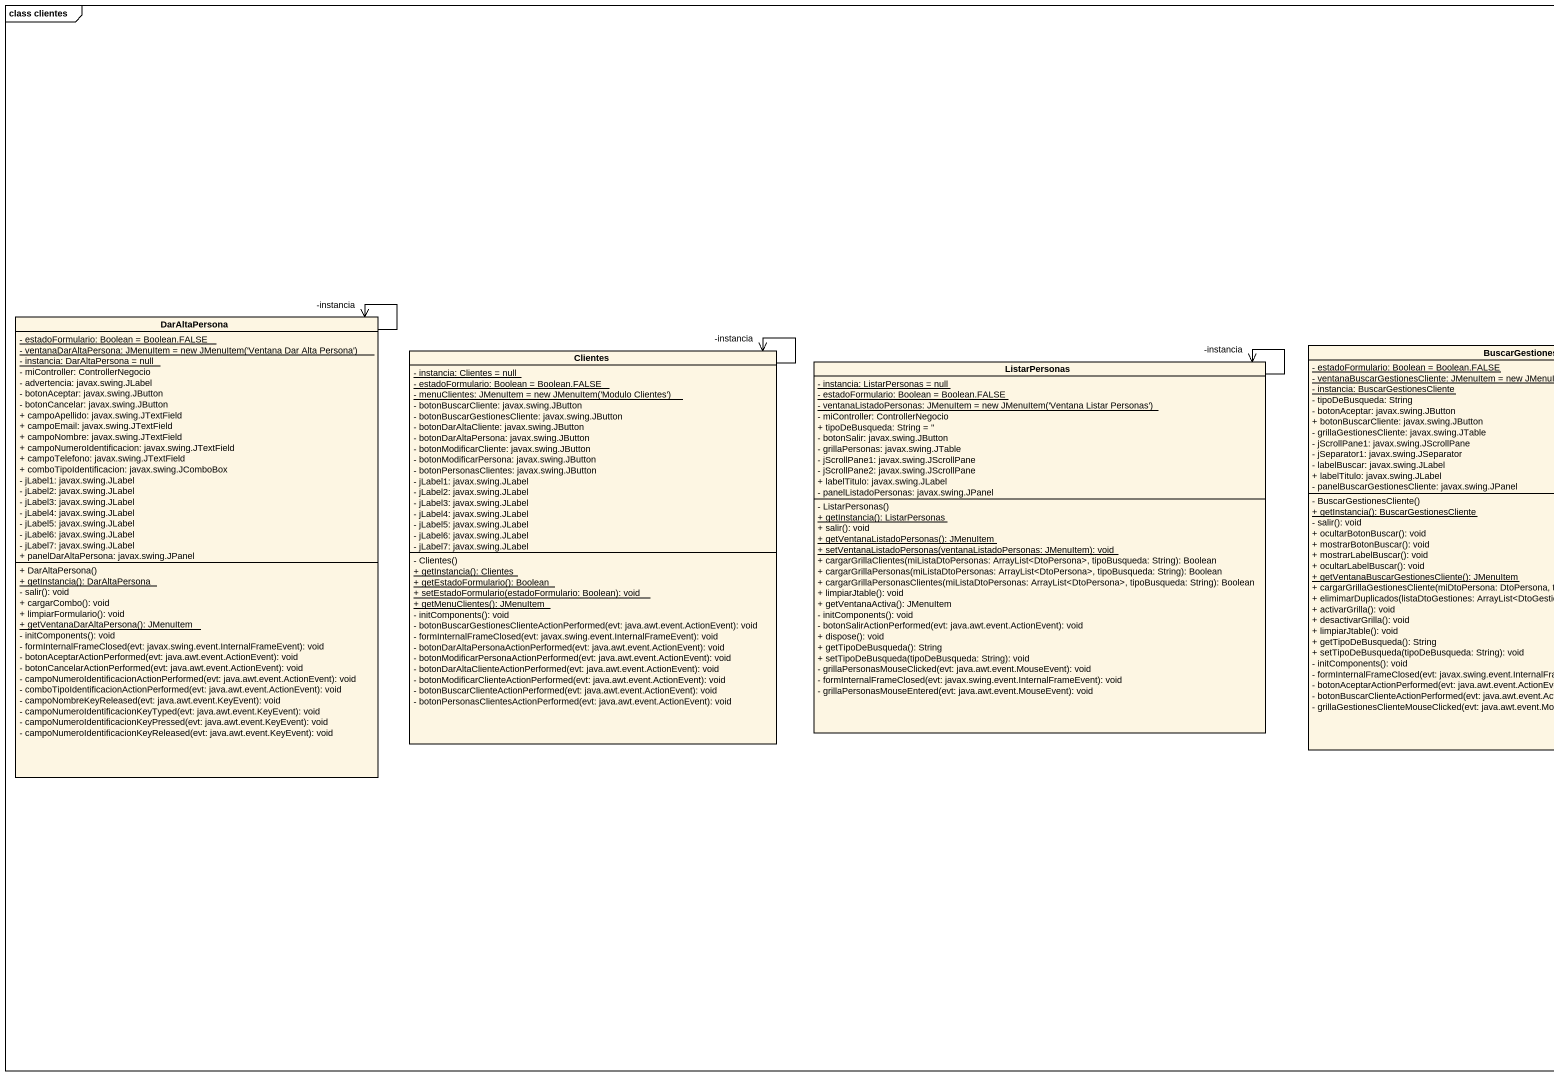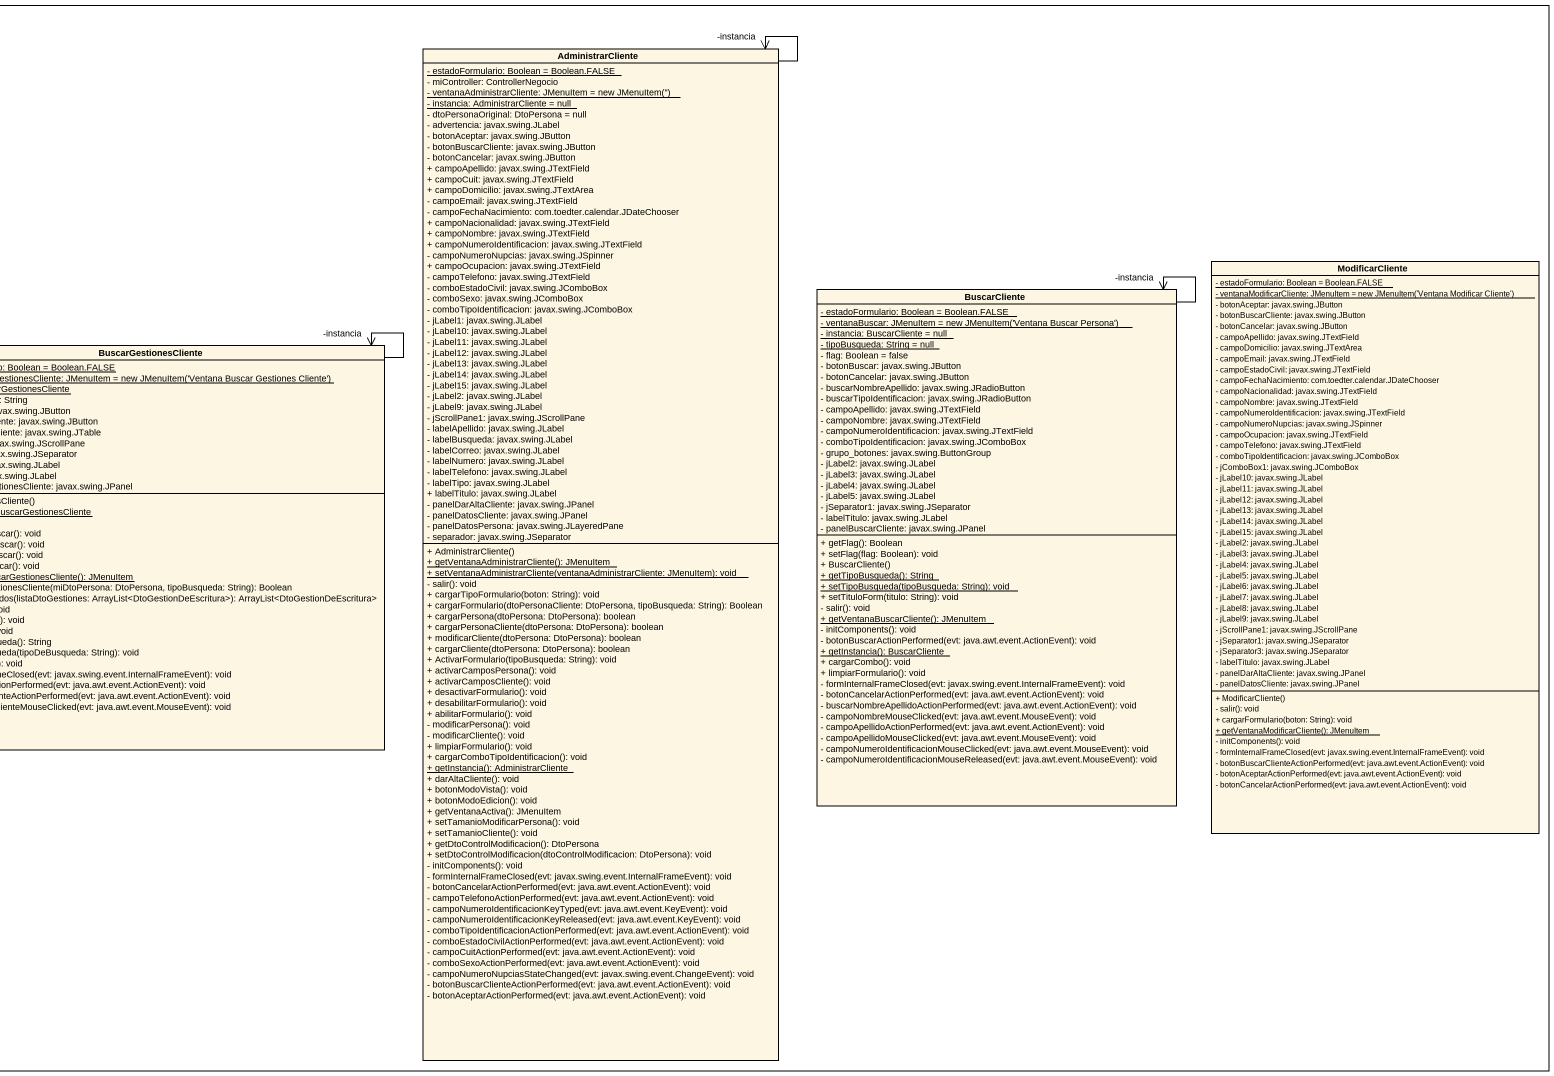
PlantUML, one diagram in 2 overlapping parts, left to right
@startuml
mainframe class clientes
hide circle
hide empty members
skinparam classAttributeIconSize 0
class AdministrarCliente {
  {static} - estadoFormulario: Boolean = Boolean.FALSE
  - miController: ControllerNegocio
  {static} {field} - ventanaAdministrarCliente: JMenuItem = new JMenuItem('')
  {static} - instancia: AdministrarCliente = null
  - dtoPersonaOriginal: DtoPersona = null
  - advertencia: javax.swing.JLabel
  - botonAceptar: javax.swing.JButton
  - botonBuscarCliente: javax.swing.JButton
  - botonCancelar: javax.swing.JButton
  + campoApellido: javax.swing.JTextField
  + campoCuit: javax.swing.JTextField
  + campoDomicilio: javax.swing.JTextArea
  - campoEmail: javax.swing.JTextField
  - campoFechaNacimiento: com.toedter.calendar.JDateChooser
  + campoNacionalidad: javax.swing.JTextField
  + campoNombre: javax.swing.JTextField
  + campoNumeroIdentificacion: javax.swing.JTextField
  - campoNumeroNupcias: javax.swing.JSpinner
  + campoOcupacion: javax.swing.JTextField
  - campoTelefono: javax.swing.JTextField
  - comboEstadoCivil: javax.swing.JComboBox
  - comboSexo: javax.swing.JComboBox
  - comboTipoIdentificacion: javax.swing.JComboBox
  - jLabel1: javax.swing.JLabel
  - jLabel10: javax.swing.JLabel
  - jLabel11: javax.swing.JLabel
  - jLabel12: javax.swing.JLabel
  - jLabel13: javax.swing.JLabel
  - jLabel14: javax.swing.JLabel
  - jLabel15: javax.swing.JLabel
  - jLabel2: javax.swing.JLabel
  - jLabel9: javax.swing.JLabel
  - jScrollPane1: javax.swing.JScrollPane
  - labelApellido: javax.swing.JLabel
  - labelBusqueda: javax.swing.JLabel
  - labelCorreo: javax.swing.JLabel
  - labelNumero: javax.swing.JLabel
  - labelTelefono: javax.swing.JLabel
  - labelTipo: javax.swing.JLabel
  + labelTitulo: javax.swing.JLabel
  - panelDarAltaCliente: javax.swing.JPanel
  - panelDatosCliente: javax.swing.JPanel
  - panelDatosPersona: javax.swing.JLayeredPane
  - separador: javax.swing.JSeparator
  + AdministrarCliente()
  {static} + getVentanaAdministrarCliente(): JMenuItem
  {static} + setVentanaAdministrarCliente(ventanaAdministrarCliente: JMenuItem): void
  - salir(): void
  + cargarTipoFormulario(boton: String): void
  + cargarFormulario(dtoPersonaCliente: DtoPersona, tipoBusqueda: String): Boolean
  + cargarPersona(dtoPersona: DtoPersona): boolean
  + cargarPersonaCliente(dtoPersona: DtoPersona): boolean
  + modificarCliente(dtoPersona: DtoPersona): boolean
  + cargarCliente(dtoPersona: DtoPersona): boolean
  + ActivarFormulario(tipoBusqueda: String): void
  + activarCamposPersona(): void
  + activarCamposCliente(): void
  + desactivarFormulario(): void
  + desabilitarFormulario(): void
  + abilitarFormulario(): void
  - modificarPersona(): void
  - modificarCliente(): void
  + limpiarFormulario(): void
  + cargarComboTipoIdentificacion(): void
  {static} + getInstancia(): AdministrarCliente
  + darAltaCliente(): void
  + botonModoVista(): void
  + botonModoEdicion(): void
  + getVentanaActiva(): JMenuItem
  + setTamanioModificarPersona(): void
  + setTamanioCliente(): void
  + getDtoControlModificacion(): DtoPersona
  + setDtoControlModificacion(dtoControlModificacion: DtoPersona): void
  - initComponents(): void
  - formInternalFrameClosed(evt: javax.swing.event.InternalFrameEvent): void
  - botonCancelarActionPerformed(evt: java.awt.event.ActionEvent): void
  - campoTelefonoActionPerformed(evt: java.awt.event.ActionEvent): void
  - campoNumeroIdentificacionKeyTyped(evt: java.awt.event.KeyEvent): void
  - campoNumeroIdentificacionKeyReleased(evt: java.awt.event.KeyEvent): void
  - comboTipoIdentificacionActionPerformed(evt: java.awt.event.ActionEvent): void
  - comboEstadoCivilActionPerformed(evt: java.awt.event.ActionEvent): void
  - campoCuitActionPerformed(evt: java.awt.event.ActionEvent): void
  - comboSexoActionPerformed(evt: java.awt.event.ActionEvent): void
  - campoNumeroNupciasStateChanged(evt: javax.swing.event.ChangeEvent): void
  - botonBuscarClienteActionPerformed(evt: java.awt.event.ActionEvent): void
  - botonAceptarActionPerformed(evt: java.awt.event.ActionEvent): void
}
class ModificarCliente {
  {static} - estadoFormulario: Boolean = Boolean.FALSE
  {static} {field} - ventanaModificarCliente: JMenuItem = new JMenuItem('Ventana Modificar Cliente')
  - botonAceptar: javax.swing.JButton
  - botonBuscarCliente: javax.swing.JButton
  - botonCancelar: javax.swing.JButton
  - campoApellido: javax.swing.JTextField
  - campoDomicilio: javax.swing.JTextArea
  - campoEmail: javax.swing.JTextField
  - campoEstadoCivil: javax.swing.JTextField
  - campoFechaNacimiento: com.toedter.calendar.JDateChooser
  - campoNacionalidad: javax.swing.JTextField
  - campoNombre: javax.swing.JTextField
  - campoNumeroIdentificacion: javax.swing.JTextField
  - campoNumeroNupcias: javax.swing.JSpinner
  - campoOcupacion: javax.swing.JTextField
  - campoTelefono: javax.swing.JTextField
  - comboTipoIdentificacion: javax.swing.JComboBox
  - jComboBox1: javax.swing.JComboBox
  - jLabel10: javax.swing.JLabel
  - jLabel11: javax.swing.JLabel
  - jLabel12: javax.swing.JLabel
  - jLabel13: javax.swing.JLabel
  - jLabel14: javax.swing.JLabel
  - jLabel15: javax.swing.JLabel
  - jLabel2: javax.swing.JLabel
  - jLabel3: javax.swing.JLabel
  - jLabel4: javax.swing.JLabel
  - jLabel5: javax.swing.JLabel
  - jLabel6: javax.swing.JLabel
  - jLabel7: javax.swing.JLabel
  - jLabel8: javax.swing.JLabel
  - jLabel9: javax.swing.JLabel
  - jScrollPane1: javax.swing.JScrollPane
  - jSeparator1: javax.swing.JSeparator
  - jSeparator3: javax.swing.JSeparator
  - labelTitulo: javax.swing.JLabel
  - panelDarAltaCliente: javax.swing.JPanel
  - panelDatosCliente: javax.swing.JPanel
  + ModificarCliente()
  - salir(): void
  + cargarFormulario(boton: String): void
  {static} + getVentanaModificarCliente(): JMenuItem
  - initComponents(): void
  - formInternalFrameClosed(evt: javax.swing.event.InternalFrameEvent): void
  - botonBuscarClienteActionPerformed(evt: java.awt.event.ActionEvent): void
  - botonAceptarActionPerformed(evt: java.awt.event.ActionEvent): void
  - botonCancelarActionPerformed(evt: java.awt.event.ActionEvent): void
}
class BuscarCliente {
  {static} - estadoFormulario: Boolean = Boolean.FALSE
  {static} {field} - ventanaBuscar: JMenuItem = new JMenuItem('Ventana Buscar Persona')
  {static} - instancia: BuscarCliente = null
  {static} - tipoBusqueda: String = null
  - flag: Boolean = false
  - botonBuscar: javax.swing.JButton
  - botonCancelar: javax.swing.JButton
  - buscarNombreApellido: javax.swing.JRadioButton
  - buscarTipoIdentificacion: javax.swing.JRadioButton
  - campoApellido: javax.swing.JTextField
  - campoNombre: javax.swing.JTextField
  - campoNumeroIdentificacion: javax.swing.JTextField
  - comboTipoIdentificacion: javax.swing.JComboBox
  - grupo_botones: javax.swing.ButtonGroup
  - jLabel2: javax.swing.JLabel
  - jLabel3: javax.swing.JLabel
  - jLabel4: javax.swing.JLabel
  - jLabel5: javax.swing.JLabel
  - jSeparator1: javax.swing.JSeparator
  - labelTitulo: javax.swing.JLabel
  - panelBuscarCliente: javax.swing.JPanel
  + getFlag(): Boolean
  + setFlag(flag: Boolean): void
  + BuscarCliente()
  {static} + getTipoBusqueda(): String
  {static} + setTipoBusqueda(tipoBusqueda: String): void
  + setTituloForm(titulo: String): void
  - salir(): void
  {static} + getVentanaBuscarCliente(): JMenuItem
  - initComponents(): void
  - botonBuscarActionPerformed(evt: java.awt.event.ActionEvent): void
  {static} + getInstancia(): BuscarCliente
  + cargarCombo(): void
  + limpiarFormulario(): void
  - formInternalFrameClosed(evt: javax.swing.event.InternalFrameEvent): void
  - botonCancelarActionPerformed(evt: java.awt.event.ActionEvent): void
  - buscarNombreApellidoActionPerformed(evt: java.awt.event.ActionEvent): void
  - campoNombreMouseClicked(evt: java.awt.event.MouseEvent): void
  - campoApellidoActionPerformed(evt: java.awt.event.ActionEvent): void
  - campoApellidoMouseClicked(evt: java.awt.event.MouseEvent): void
  - campoNumeroIdentificacionMouseClicked(evt: java.awt.event.MouseEvent): void
  - campoNumeroIdentificacionMouseReleased(evt: java.awt.event.MouseEvent): void
}
class DarAltaPersona {
  {static} - estadoFormulario: Boolean = Boolean.FALSE
  {static} {field} - ventanaDarAltaPersona: JMenuItem = new JMenuItem('Ventana Dar Alta Persona')
  {static} - instancia: DarAltaPersona = null
  - miController: ControllerNegocio
  - advertencia: javax.swing.JLabel
  - botonAceptar: javax.swing.JButton
  - botonCancelar: javax.swing.JButton
  + campoApellido: javax.swing.JTextField
  + campoEmail: javax.swing.JTextField
  + campoNombre: javax.swing.JTextField
  + campoNumeroIdentificacion: javax.swing.JTextField
  + campoTelefono: javax.swing.JTextField
  + comboTipoIdentificacion: javax.swing.JComboBox
  - jLabel1: javax.swing.JLabel
  - jLabel2: javax.swing.JLabel
  - jLabel3: javax.swing.JLabel
  - jLabel4: javax.swing.JLabel
  - jLabel5: javax.swing.JLabel
  - jLabel6: javax.swing.JLabel
  - jLabel7: javax.swing.JLabel
  + panelDarAltaPersona: javax.swing.JPanel
  + DarAltaPersona()
  {static} + getInstancia(): DarAltaPersona
  - salir(): void
  + cargarCombo(): void
  + limpiarFormulario(): void
  {static} + getVentanaDarAltaPersona(): JMenuItem
  - initComponents(): void
  - formInternalFrameClosed(evt: javax.swing.event.InternalFrameEvent): void
  - botonAceptarActionPerformed(evt: java.awt.event.ActionEvent): void
  - botonCancelarActionPerformed(evt: java.awt.event.ActionEvent): void
  - campoNumeroIdentificacionActionPerformed(evt: java.awt.event.ActionEvent): void
  - comboTipoIdentificacionActionPerformed(evt: java.awt.event.ActionEvent): void
  - campoNombreKeyReleased(evt: java.awt.event.KeyEvent): void
  - campoNumeroIdentificacionKeyTyped(evt: java.awt.event.KeyEvent): void
  - campoNumeroIdentificacionKeyPressed(evt: java.awt.event.KeyEvent): void
  - campoNumeroIdentificacionKeyReleased(evt: java.awt.event.KeyEvent): void
}
class Clientes {
  {static} - instancia: Clientes = null
  {static} - estadoFormulario: Boolean = Boolean.FALSE
  {static} {field} - menuClientes: JMenuItem = new JMenuItem('Modulo Clientes')
  - botonBuscarCliente: javax.swing.JButton
  - botonBuscarGestionesCliente: javax.swing.JButton
  - botonDarAltaCliente: javax.swing.JButton
  - botonDarAltaPersona: javax.swing.JButton
  - botonModificarCliente: javax.swing.JButton
  - botonModificarPersona: javax.swing.JButton
  - botonPersonasClientes: javax.swing.JButton
  - jLabel1: javax.swing.JLabel
  - jLabel2: javax.swing.JLabel
  - jLabel3: javax.swing.JLabel
  - jLabel4: javax.swing.JLabel
  - jLabel5: javax.swing.JLabel
  - jLabel6: javax.swing.JLabel
  - jLabel7: javax.swing.JLabel
  - Clientes()
  {static} + getInstancia(): Clientes
  {static} + getEstadoFormulario(): Boolean
  {static} + setEstadoFormulario(estadoFormulario: Boolean): void
  {static} + getMenuClientes(): JMenuItem
  - initComponents(): void
  - botonBuscarGestionesClienteActionPerformed(evt: java.awt.event.ActionEvent): void
  - formInternalFrameClosed(evt: javax.swing.event.InternalFrameEvent): void
  - botonDarAltaPersonaActionPerformed(evt: java.awt.event.ActionEvent): void
  - botonModificarPersonaActionPerformed(evt: java.awt.event.ActionEvent): void
  - botonDarAltaClienteActionPerformed(evt: java.awt.event.ActionEvent): void
  - botonModificarClienteActionPerformed(evt: java.awt.event.ActionEvent): void
  - botonBuscarClienteActionPerformed(evt: java.awt.event.ActionEvent): void
  - botonPersonasClientesActionPerformed(evt: java.awt.event.ActionEvent): void
}
class ListarPersonas {
  {static} - instancia: ListarPersonas = null
  {static} - estadoFormulario: Boolean = Boolean.FALSE
  {static} {field} - ventanaListadoPersonas: JMenuItem = new JMenuItem('Ventana Listar Personas')
  - miController: ControllerNegocio
  + tipoDeBusqueda: String = ''
  - botonSalir: javax.swing.JButton
  - grillaPersonas: javax.swing.JTable
  - jScrollPane1: javax.swing.JScrollPane
  - jScrollPane2: javax.swing.JScrollPane
  + labelTitulo: javax.swing.JLabel
  - panelListadoPersonas: javax.swing.JPanel
  - ListarPersonas()
  {static} + getInstancia(): ListarPersonas
  + salir(): void
  {static} + getVentanaListadoPersonas(): JMenuItem
  {static} + setVentanaListadoPersonas(ventanaListadoPersonas: JMenuItem): void
  + cargarGrillaClientes(miListaDtoPersonas: ArrayList<DtoPersona>, tipoBusqueda: String): Boolean
  + cargarGrillaPersonas(miListaDtoPersonas: ArrayList<DtoPersona>, tipoBusqueda: String): Boolean
  + cargarGrillaPersonasClientes(miListaDtoPersonas: ArrayList<DtoPersona>, tipoBusqueda: String): Boolean
  + limpiarJtable(): void
  + getVentanaActiva(): JMenuItem
  - initComponents(): void
  - botonSalirActionPerformed(evt: java.awt.event.ActionEvent): void
  + dispose(): void
  + getTipoDeBusqueda(): String
  + setTipoDeBusqueda(tipoDeBusqueda: String): void
  - grillaPersonasMouseClicked(evt: java.awt.event.MouseEvent): void
  - formInternalFrameClosed(evt: javax.swing.event.InternalFrameEvent): void
  - grillaPersonasMouseEntered(evt: java.awt.event.MouseEvent): void
}
class BuscarGestionesCliente {
  {static} - estadoFormulario: Boolean = Boolean.FALSE
  {static} {field} - ventanaBuscarGestionesCliente: JMenuItem = new JMenuItem('Ventana Buscar Gestiones Cliente')
  {static} - instancia: BuscarGestionesCliente
  - tipoDeBusqueda: String
  - botonAceptar: javax.swing.JButton
  + botonBuscarCliente: javax.swing.JButton
  - grillaGestionesCliente: javax.swing.JTable
  - jScrollPane1: javax.swing.JScrollPane
  - jSeparator1: javax.swing.JSeparator
  - labelBuscar: javax.swing.JLabel
  + labelTitulo: javax.swing.JLabel
  - panelBuscarGestionesCliente: javax.swing.JPanel
  - BuscarGestionesCliente()
  {static} + getInstancia(): BuscarGestionesCliente
  - salir(): void
  + ocultarBotonBuscar(): void
  + mostrarBotonBuscar(): void
  + mostrarLabelBuscar(): void
  + ocultarLabelBuscar(): void
  {static} + getVentanaBuscarGestionesCliente(): JMenuItem
  + cargarGrillaGestionesCliente(miDtoPersona: DtoPersona, tipoBusqueda: String): Boolean
  + elimimarDuplicados(listaDtoGestiones: ArrayList<DtoGestionDeEscritura>): ArrayList<DtoGestionDeEscritura>
  + activarGrilla(): void
  + desactivarGrilla(): void
  + limpiarJtable(): void
  + getTipoDeBusqueda(): String
  + setTipoDeBusqueda(tipoDeBusqueda: String): void
  - initComponents(): void
  - formInternalFrameClosed(evt: javax.swing.event.InternalFrameEvent): void
  - botonAceptarActionPerformed(evt: java.awt.event.ActionEvent): void
  - botonBuscarClienteActionPerformed(evt: java.awt.event.ActionEvent): void
  - grillaGestionesClienteMouseClicked(evt: java.awt.event.MouseEvent): void
}
AdministrarCliente --> "-instancia" AdministrarCliente
BuscarCliente --> "-instancia" BuscarCliente
DarAltaPersona --> "-instancia" DarAltaPersona
Clientes --> "-instancia" Clientes
ListarPersonas --> "-instancia" ListarPersonas
BuscarGestionesCliente --> "-instancia" BuscarGestionesCliente
@enduml
